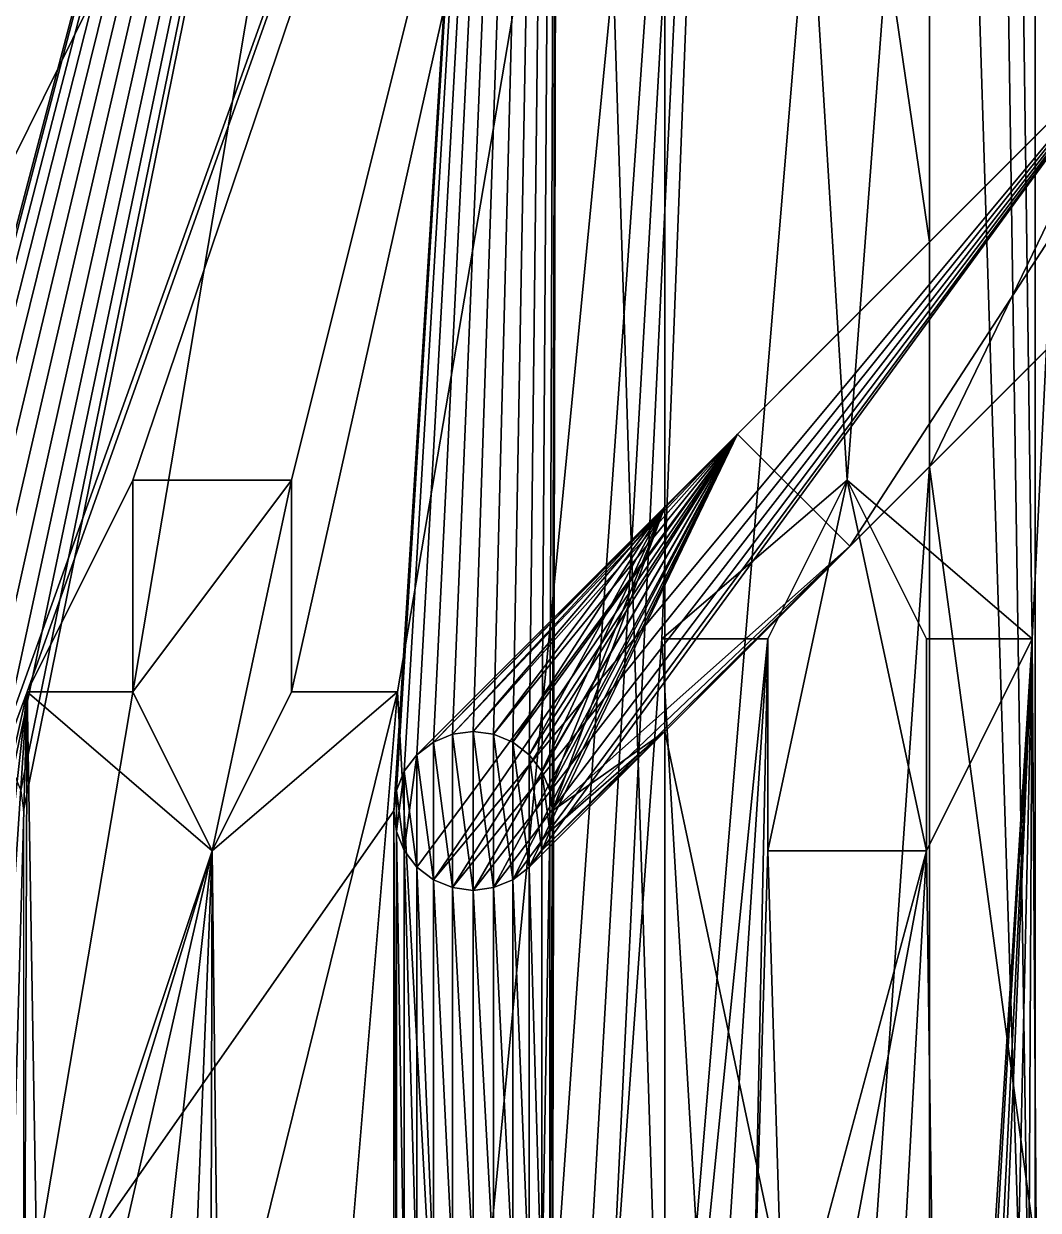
# Model space of a CAD drawing. Extents: x 10 to 110, y 10 to 115.
# Drawn here: x 56.51 to 75.68, y 57.46 to 79.87 of the extents above; entities that cross this region are included whole.
import ezdxf

# ---------------------------------------------------------------- set-up
doc = ezdxf.new("R2010")
doc.units = 0
doc.header["$MEASUREMENT"] = 0
doc.layers.add('STL2DXF', color=7, linetype='Continuous')

msp = doc.modelspace()

# ---------------------------------------------------------------- linework, layer by layer
at = {"layer": 'STL2DXF'}
for points in [[(43.375, 115, 5.5), (53.551, 65.388, 5.5), (66.625, 115, 5.5)], [(66.625, 115, 5.5), (53.551, 65.388, 5.5), (53.701, 65.75, 5.5)], [(66.625, 115, 5.5), (53.701, 65.75, 5.5), (53.939, 66.061, 5.5)], [(66.625, 115, 5.5), (53.939, 66.061, 5.5), (54.25, 66.299, 5.5)], [(66.625, 115, 5.5), (54.25, 66.299, 5.5), (54.612, 66.449, 5.5)], [(66.625, 115, 5.5), (54.612, 66.449, 5.5), (55, 66.5, 5.5)], [(66.625, 115, 5.5), (55, 66.5, 5.5), (55.388, 66.449, 5.5)], [(66.625, 115, 5.5), (55.388, 66.449, 5.5), (55.75, 66.299, 5.5)], [(66.625, 115, 5.5), (55.75, 66.299, 5.5), (56.061, 66.061, 5.5)], [(66.625, 115, 5.5), (56.061, 66.061, 5.5), (56.299, 65.75, 5.5)], [(66.625, 115, 5.5), (56.299, 65.75, 5.5), (56.449, 65.388, 5.5)], [(66.625, 115, 5.5), (56.449, 65.388, 5.5), (56.5, 65, 5.5)], [(66.625, 115, 5.5), (56.5, 65, 5.5), (56.5, 55, 5.5)], [(66.625, 115, 5.5), (56.5, 55, 5.5), (63.5, 65, 5.5)], [(66.625, 115, 5.5), (63.5, 65, 5.5), (63.551, 65.388, 5.5)], [(66.625, 115, 5.5), (63.551, 65.388, 5.5), (63.701, 65.75, 5.5)], [(66.625, 115, 5.5), (63.701, 65.75, 5.5), (63.939, 66.061, 5.5)], [(66.625, 115, 5.5), (63.939, 66.061, 5.5), (64.25, 66.299, 5.5)], [(66.625, 115, 5.5), (64.25, 66.299, 5.5), (64.612, 66.449, 5.5)], [(66.625, 115, 5.5), (64.612, 66.449, 5.5), (65, 66.5, 5.5)], [(66.625, 115, 5.5), (65, 66.5, 5.5), (65.388, 66.449, 5.5)], [(66.625, 115, 5.5), (65.388, 66.449, 5.5), (65.75, 66.299, 5.5)], [(66.625, 115, 5.5), (65.75, 66.299, 5.5), (66.061, 66.061, 5.5)], [(66.625, 115, 5.5), (66.061, 66.061, 5.5), (66.299, 65.75, 5.5)], [(66.625, 115, 5.5), (66.299, 65.75, 5.5), (66.449, 65.388, 5.5)], [(66.625, 115, 5.5), (66.449, 65.388, 5.5), (66.5, 65, 5.5)], [(66.625, 115, 5.5), (66.5, 65, 5.5), (66.5, 55, 5.5)], [(66.625, 115, 5.5), (66.5, 55, 5.5), (66.625, 113.125, 5.5)], [(66.5, 55, 5.5), (68.625, 50, 5.5), (66.625, 113.125, 5.5)], [(68.625, 110, 5.5), (66.625, 113.125, 5.5), (68.625, 50, 5.5)], [(73.625, 110, 5.5), (75.625, 46.875, 5.5), (74.625, 113.125, 5.5)], [(74.625, 113.125, 5.5), (75.625, 46.875, 5.5), (75.625, 112.125, 5.5)], [(77.625, 112.953, 10.5), (75.625, 112.125, 10.5), (77.625, 44.875, 10.5)], [(75.625, 46.875, 10.5), (77.625, 44.875, 10.5), (75.625, 112.125, 10.5)], [(75.625, 112.125, 10.5), (75.625, 46.875, 5.5), (75.625, 46.875, 10.5)], [(75.625, 46.875, 5.5), (75.625, 112.125, 10.5), (75.625, 112.125, 5.5)], [(73.625, 110, 0.5), (68.625, 50, 0.5), (68.625, 110, 0.5)], [(68.625, 50, 0.5), (73.625, 110, 0.5), (73.625, 50, 0.5)], [(68.625, 110, 5.5), (68.625, 50, 0.5), (68.625, 50, 5.5)], [(68.625, 50, 0.5), (68.625, 110, 5.5), (68.625, 110, 0.5)], [(68.625, 50, 5.5), (73.625, 110, 5.5), (68.625, 110, 5.5)], [(73.625, 110, 5.5), (68.625, 50, 5.5), (73.625, 50, 5.5)], [(73.625, 75.746, 0.5), (68.625, 110, 0.5), (68.625, 70.746, 0.5)], [(68.625, 110, 0.5), (73.625, 75.746, 0.5), (73.625, 110, 0.5)], [(68.625, 50, 5.5), (68.625, 53.496, 0.5), (68.625, 110, 5.5)], [(68.625, 110, 5.5), (68.625, 53.496, 0.5), (68.625, 66.504, 0.5)], [(68.625, 110, 5.5), (68.625, 66.504, 0.5), (68.625, 70.746, 0.5)], [(68.625, 110, 5.5), (68.625, 70.746, 0.5), (68.625, 110, 0.5)], [(72.069, 71.249, -0.6), (70, 105, -0.6), (75, 110, -0.6)], [(72.069, 71.249, -0.6), (75, 110, -0.6), (75.569, 68.249, -0.6)], [(73.625, 110, 0.5), (73.625, 50, 5.5), (73.625, 50, 0.5)], [(73.625, 50, 5.5), (73.625, 110, 0.5), (73.625, 110, 5.5)], [(73.625, 50, 5.5), (75.625, 46.875, 5.5), (73.625, 110, 5.5)], [(73.625, 110, 5.5), (73.625, 50, 0.5), (73.625, 50, 5.5)], [(73.625, 50, 0.5), (73.625, 110, 5.5), (73.625, 71.504, 0.5)], [(73.625, 71.504, 0.5), (73.625, 110, 5.5), (73.625, 75.746, 0.5)], [(73.625, 75.746, 0.5), (73.625, 110, 5.5), (73.625, 110, 0.5)], [(75.569, 68.249, -0.6), (75, 110, -0.6), (77.625, 110, -0.6)], [(75.569, 68.249, -0.6), (77.625, 110, -0.6), (75.743, 42.119, -0.6)], [(51.569, 67.749, -0.6), (50, 105, -0.6), (70, 105, -0.6)], [(51.569, 67.749, -0.6), (70, 105, -0.6), (52.028, 54.969, -0.6)], [(52.028, 54.969, -0.6), (70, 105, -0.6), (56.569, 67.249, -0.6)], [(56.569, 67.249, -0.6), (70, 105, -0.6), (58.569, 71.249, -0.6)], [(58.569, 71.249, -0.6), (70, 105, -0.6), (61.569, 71.249, -0.6)], [(61.569, 71.249, -0.6), (70, 105, -0.6), (61.569, 67.249, -0.6)], [(61.569, 67.249, -0.6), (70, 105, -0.6), (63.569, 67.249, -0.6)], [(63.569, 67.249, -0.6), (70, 105, -0.6), (64.573, 49.066, -0.6)], [(64.573, 49.066, -0.6), (70, 105, -0.6), (66.252, 51.483, -0.6)], [(66.252, 51.483, -0.6), (70, 105, -0.6), (67.016, 52.915, -0.6)], [(67.016, 52.915, -0.6), (70, 105, -0.6), (67.575, 54.409, -0.6)], [(67.575, 54.409, -0.6), (70, 105, -0.6), (68.569, 68.249, -0.6)], [(68.569, 68.249, -0.6), (70, 105, -0.6), (72.069, 71.249, -0.6)], [(70, 72.121, 0.5), (72.121, 70, 0.5), (80, 82.121, 0.5)], [(80, 82.121, 0.5), (70, 72.121), (70, 72.121, 0.5)], [(70, 72.121), (80, 82.121, 0.5), (80, 82.121)], [(72.121, 70), (70, 72.121), (80, 82.121)], [(80, 82.121, 0.5), (72.121, 70, 0.5), (82.121, 80, 0.5)], [(72.121, 70), (80, 82.121), (82.121, 80)], [(66.061, 63.939), (68.625, 66.504, 0.5), (82.121, 80)], [(77.625, 79.746), (66.061, 63.939), (82.121, 80)], [(82.121, 80), (68.625, 66.504, 0.5), (73.625, 71.504, 0.5)], [(82.121, 80), (72.121, 70, 0.5), (72.121, 70)], [(72.121, 70, 0.5), (82.121, 80), (82.121, 80, 0.5)], [(82.121, 80), (73.625, 71.504, 0.5), (77.625, 75.504, 0.5)], [(77.625, 79.746), (63.939, 66.061, 0.5), (63.939, 66.061)], [(63.939, 66.061, 0.5), (77.625, 79.746), (68.625, 70.746, 0.5)], [(63.939, 66.061), (64.25, 63.701), (77.625, 79.746)], [(77.625, 79.746), (64.25, 63.701), (64.612, 63.551)], [(77.625, 79.746), (64.612, 63.551), (65, 63.5)], [(77.625, 79.746), (65, 63.5), (65.388, 63.551)], [(77.625, 79.746), (65.388, 63.551), (65.75, 63.701)], [(77.625, 79.746), (65.75, 63.701), (66.061, 63.939)], [(68.625, 70.746, 0.5), (77.625, 79.746), (73.625, 75.746, 0.5)], [(73.625, 75.746, 0.5), (77.625, 79.746), (77.625, 79.746, 0.5)], [(77.625, 79.746, 0.5), (73.625, 71.504, 0.5), (73.625, 75.746, 0.5)], [(73.625, 71.504, 0.5), (77.625, 79.746, 0.5), (77.625, 75.504, 0.5)], [(73.625, 71.504, 0.5), (77.246, 44.875, 0.5), (77.625, 75.504, 0.5)], [(70, 72.121, 0.5), (63.939, 66.061), (63.939, 66.061, 0.5)], [(63.939, 66.061), (70, 72.121, 0.5), (70, 72.121)], [(64.25, 66.299, 0.5), (70, 72.121, 0.5), (63.939, 66.061, 0.5)], [(63.939, 63.939), (63.939, 66.061), (70, 72.121)], [(63.939, 63.939), (70, 72.121), (64.25, 63.701)], [(70, 72.121, 0.5), (64.25, 66.299, 0.5), (64.612, 66.449, 0.5)], [(64.25, 63.701), (70, 72.121), (64.612, 63.551)], [(70, 72.121, 0.5), (64.612, 66.449, 0.5), (65, 66.5, 0.5)], [(64.612, 63.551), (70, 72.121), (65, 63.5)], [(70, 72.121, 0.5), (65, 66.5, 0.5), (65.388, 66.449, 0.5)], [(65, 63.5), (70, 72.121), (65.388, 63.551)], [(70, 72.121, 0.5), (65.388, 66.449, 0.5), (65.75, 66.299, 0.5)], [(65.388, 63.551), (70, 72.121), (65.75, 63.701)], [(70, 72.121, 0.5), (65.75, 66.299, 0.5), (66.061, 66.061, 0.5)], [(65.75, 63.701), (70, 72.121), (66.061, 63.939)], [(70, 72.121, 0.5), (66.061, 66.061, 0.5), (66.299, 65.75, 0.5)], [(66.061, 63.939), (70, 72.121), (72.121, 70)], [(70, 72.121, 0.5), (66.299, 65.75, 0.5), (66.449, 65.388, 0.5)], [(70, 72.121, 0.5), (66.449, 65.388, 0.5), (66.5, 65, 0.5)], [(66.5, 65, 0.5), (72.121, 70, 0.5), (70, 72.121, 0.5)], [(68.625, 66.504, 0.5), (72.121, 50, 0.5), (73.625, 71.504, 0.5)], [(73.625, 71.504, 0.5), (72.121, 50, 0.5), (73.625, 50, 0.5)], [(73.625, 50, 0.5), (77.246, 44.875, 0.5), (73.625, 71.504, 0.5)], [(58.569, 67.249, -0.6), (56.569, 67.249, -0.6), (58.569, 71.249, -0.6)], [(61.569, 71.249, -0.4), (58.569, 71.249, -0.6), (61.569, 71.249, -0.6)], [(58.569, 71.249, -0.6), (61.569, 71.249, -0.4), (58.569, 71.249, -0.4)], [(58.569, 71.249, -0.6), (58.569, 67.249, -0.4), (58.569, 67.249, -0.6)], [(58.569, 67.249, -0.4), (58.569, 71.249, -0.6), (58.569, 71.249, -0.4)], [(61.569, 71.249, -0.4), (58.569, 67.249, -0.4), (58.569, 71.249, -0.4)], [(58.569, 67.249, -0.4), (61.569, 71.249, -0.4), (60.069, 64.249, -0.4)], [(60.069, 64.249, -0.4), (61.569, 71.249, -0.4), (61.569, 67.249, -0.4)], [(61.569, 71.249, -0.4), (61.569, 67.249, -0.6), (61.569, 67.249, -0.4)], [(61.569, 67.249, -0.6), (61.569, 71.249, -0.4), (61.569, 71.249, -0.6)], [(72.069, 71.249, -0.4), (70.569, 68.249, -0.4), (68.569, 68.249, -0.4)], [(72.069, 71.249, -0.4), (68.569, 68.249, -0.6), (72.069, 71.249, -0.6)], [(68.569, 68.249, -0.6), (72.069, 71.249, -0.4), (68.569, 68.249, -0.4)], [(70.569, 68.249, -0.4), (72.069, 71.249, -0.4), (70.569, 64.249, -0.4)], [(70.569, 64.249, -0.4), (72.069, 71.249, -0.4), (73.569, 64.249, -0.4)], [(75.569, 68.249, -0.4), (73.569, 68.249, -0.4), (72.069, 71.249, -0.4)], [(73.569, 64.249, -0.4), (72.069, 71.249, -0.4), (73.569, 68.249, -0.4)], [(75.569, 68.249, -0.4), (72.069, 71.249, -0.6), (75.569, 68.249, -0.6)], [(72.069, 71.249, -0.6), (75.569, 68.249, -0.4), (72.069, 71.249, -0.4)], [(68.625, 70.746, 0.5), (64.25, 66.299, 0.5), (63.939, 66.061, 0.5)], [(64.25, 66.299, 0.5), (68.625, 70.746, 0.5), (64.612, 66.449, 0.5)], [(64.612, 66.449, 0.5), (68.625, 70.746, 0.5), (65, 66.5, 0.5)], [(65, 66.5, 0.5), (68.625, 70.746, 0.5), (65.388, 66.449, 0.5)], [(65.388, 66.449, 0.5), (68.625, 70.746, 0.5), (65.75, 66.299, 0.5)], [(65.75, 66.299, 0.5), (68.625, 70.746, 0.5), (66.061, 66.061, 0.5)], [(66.061, 66.061, 0.5), (68.625, 70.746, 0.5), (66.299, 65.75, 0.5)], [(66.299, 65.75, 0.5), (68.625, 70.746, 0.5), (66.449, 65.388, 0.5)], [(66.449, 65.388, 0.5), (68.625, 70.746, 0.5), (66.5, 65, 0.5)], [(66.5, 65, 0.5), (68.625, 70.746, 0.5), (68.625, 66.504, 0.5)], [(72.121, 70), (66.061, 63.939, 0.5), (66.061, 63.939)], [(66.061, 63.939, 0.5), (72.121, 70), (72.121, 70, 0.5)], [(72.121, 70, 0.5), (66.299, 64.25, 0.5), (66.061, 63.939, 0.5)], [(66.299, 64.25, 0.5), (72.121, 70, 0.5), (66.449, 64.612, 0.5)], [(66.449, 64.612, 0.5), (72.121, 70, 0.5), (66.5, 65, 0.5)], [(68.569, 68.249, -0.6), (69.306, 55.631, -0.6), (67.575, 54.409, -0.6)], [(68.569, 68.249, -0.4), (70.569, 68.249, -0.6), (68.569, 68.249, -0.6)], [(70.569, 68.249, -0.6), (68.569, 68.249, -0.4), (70.569, 68.249, -0.4)], [(69.306, 55.631, -0.6), (68.569, 68.249, -0.6), (70.569, 68.249, -0.6)], [(69.306, 55.631, -0.6), (70.569, 68.249, -0.6), (69.738, 55.376, -0.6)], [(69.738, 55.376, -0.6), (70.569, 68.249, -0.6), (70.298, 55.198, -0.6)], [(70.298, 55.198, -0.6), (70.569, 68.249, -0.6), (70.569, 64.249, -0.6)], [(70.569, 68.249, -0.6), (70.569, 64.249, -0.4), (70.569, 64.249, -0.6)], [(70.569, 64.249, -0.4), (70.569, 68.249, -0.6), (70.569, 68.249, -0.4)], [(73.569, 68.249, -0.4), (75.569, 68.249, -0.6), (73.569, 68.249, -0.6)], [(75.569, 68.249, -0.6), (73.569, 68.249, -0.4), (75.569, 68.249, -0.4)], [(73.569, 68.249, -0.4), (73.569, 64.249, -0.6), (73.569, 64.249, -0.4)], [(73.569, 64.249, -0.6), (73.569, 68.249, -0.4), (73.569, 68.249, -0.6)], [(75.569, 68.249, -0.6), (73.569, 64.249, -0.6), (73.569, 68.249, -0.6)], [(73.569, 64.249, -0.6), (75.569, 68.249, -0.6), (73.886, 41.534, -0.6)], [(73.886, 41.534, -0.6), (75.569, 68.249, -0.6), (73.988, 41.381, -0.6)], [(73.988, 41.381, -0.6), (75.569, 68.249, -0.6), (74.267, 41.687, -0.6)], [(74.267, 41.687, -0.6), (75.569, 68.249, -0.6), (74.446, 41.89, -0.6)], [(74.446, 41.89, -0.6), (75.569, 68.249, -0.6), (74.98, 42.094, -0.6)], [(74.98, 42.094, -0.6), (75.569, 68.249, -0.6), (75.438, 42.119, -0.6)], [(75.438, 42.119, -0.6), (75.569, 68.249, -0.6), (75.743, 42.119, -0.6)], [(52.028, 54.969, -0.6), (56.569, 67.249, -0.6), (53.708, 54.537, -0.6)], [(53.708, 54.537, -0.6), (56.569, 67.249, -0.6), (55.056, 53.697, -0.6)], [(55.056, 53.697, -0.6), (56.569, 67.249, -0.6), (55.635, 53.048, -0.6)], [(55.635, 53.048, -0.6), (56.569, 67.249, -0.6), (56.15, 52.17, -0.6)], [(56.15, 52.17, -0.6), (56.569, 67.249, -0.6), (56.513, 53.347, -0.6)], [(56.569, 67.249, -0.6), (56.787, 54.435, -0.6), (56.513, 53.347, -0.6)], [(58.569, 67.249, -0.4), (56.569, 67.249, -0.6), (58.569, 67.249, -0.6)], [(56.569, 67.249, -0.6), (58.569, 67.249, -0.4), (56.569, 67.249, -0.4)], [(56.569, 67.249, -0.6), (60.069, 64.249, -0.4), (60.069, 64.249, -0.6)], [(60.069, 64.249, -0.4), (56.569, 67.249, -0.6), (56.569, 67.249, -0.4)], [(60.069, 64.249, -0.4), (56.569, 67.249, -0.4), (58.569, 67.249, -0.4)], [(56.787, 54.435, -0.6), (56.569, 67.249, -0.6), (60.069, 64.249, -0.6)], [(60.069, 64.249, -0.4), (63.569, 67.249, -0.6), (60.069, 64.249, -0.6)], [(63.569, 67.249, -0.6), (60.069, 64.249, -0.4), (63.569, 67.249, -0.4)], [(60.069, 64.249, -0.4), (61.569, 67.249, -0.4), (63.569, 67.249, -0.4)], [(60.196, 53.595, -0.6), (60.069, 64.249, -0.6), (63.569, 67.249, -0.6)], [(60.196, 53.595, -0.6), (63.569, 67.249, -0.6), (62.232, 51.152, -0.6)], [(63.569, 67.249, -0.4), (61.569, 67.249, -0.6), (63.569, 67.249, -0.6)], [(61.569, 67.249, -0.6), (63.569, 67.249, -0.4), (61.569, 67.249, -0.4)], [(62.232, 51.152, -0.6), (63.569, 67.249, -0.6), (64.573, 49.066, -0.6)], [(64.25, 66.299, 5.5), (64.612, 63.551, 5.5), (64.612, 66.449, 5.5)], [(64.25, 66.299, 5.5), (64.612, 66.449, 0.5), (64.25, 66.299, 0.5)], [(64.612, 66.449, 0.5), (64.25, 66.299, 5.5), (64.612, 66.449, 5.5)], [(64.612, 66.449, 5.5), (64.25, 66.299, 0.5), (64.612, 66.449, 0.5)], [(64.25, 66.299, 0.5), (64.612, 66.449, 5.5), (64.25, 66.299, 5.5)], [(64.612, 66.449, 5.5), (65, 63.5, 5.5), (65, 66.5, 5.5)], [(64.612, 66.449, 5.5), (65, 66.5, 0.5), (64.612, 66.449, 0.5)], [(65, 66.5, 0.5), (64.612, 66.449, 5.5), (65, 66.5, 5.5)], [(65, 66.5, 5.5), (64.612, 66.449, 0.5), (65, 66.5, 0.5)], [(64.612, 66.449, 0.5), (65, 66.5, 5.5), (64.612, 66.449, 5.5)], [(64.612, 66.449, 5.5), (64.612, 63.551, 5.5), (65, 63.5, 5.5)], [(65, 66.5, 5.5), (65, 63.5, 5.5), (65.388, 63.551, 5.5)], [(65, 66.5, 5.5), (65.388, 63.551, 5.5), (65.388, 66.449, 5.5)], [(65, 66.5, 5.5), (65.388, 66.449, 0.5), (65, 66.5, 0.5)], [(65.388, 66.449, 0.5), (65, 66.5, 5.5), (65.388, 66.449, 5.5)], [(65.388, 66.449, 5.5), (65, 66.5, 0.5), (65.388, 66.449, 0.5)], [(65, 66.5, 0.5), (65.388, 66.449, 5.5), (65, 66.5, 5.5)], [(65.388, 66.449, 5.5), (65.388, 63.551, 5.5), (65.75, 63.701, 5.5)], [(65.388, 66.449, 5.5), (65.75, 63.701, 5.5), (65.75, 66.299, 5.5)], [(65.388, 66.449, 5.5), (65.75, 66.299, 0.5), (65.388, 66.449, 0.5)], [(65.75, 66.299, 0.5), (65.388, 66.449, 5.5), (65.75, 66.299, 5.5)], [(65.75, 66.299, 5.5), (65.388, 66.449, 0.5), (65.75, 66.299, 0.5)], [(65.388, 66.449, 0.5), (65.75, 66.299, 5.5), (65.388, 66.449, 5.5)], [(66.299, 64.25, 0.5), (68.625, 66.504, 0.5), (66.061, 63.939, 0.5)], [(68.625, 66.504, 0.5), (66.061, 63.939), (66.061, 63.939, 0.5)], [(68.625, 66.504, 0.5), (66.299, 64.25, 0.5), (66.449, 64.612, 0.5)], [(68.625, 66.504, 0.5), (66.449, 64.612, 0.5), (66.5, 65, 0.5)], [(72.121, 50, 0.5), (68.625, 66.504, 0.5), (68.625, 53.496, 0.5)], [(63.939, 66.061, 5.5), (64.25, 63.701, 5.5), (64.25, 66.299, 5.5)], [(63.939, 66.061, 0.5), (64.25, 66.299, 5.5), (64.25, 66.299, 0.5)], [(64.25, 66.299, 5.5), (63.939, 66.061, 0.5), (63.939, 66.061, 5.5)], [(64.25, 66.299, 0.5), (63.939, 66.061, 5.5), (63.939, 66.061, 0.5)], [(63.939, 66.061, 5.5), (64.25, 66.299, 0.5), (64.25, 66.299, 5.5)], [(64.25, 66.299, 5.5), (64.25, 63.701, 5.5), (64.612, 63.551, 5.5)], [(65.75, 66.299, 5.5), (65.75, 63.701, 5.5), (66.061, 63.939, 5.5)], [(65.75, 66.299, 5.5), (66.061, 63.939, 5.5), (66.061, 66.061, 5.5)], [(65.75, 66.299, 5.5), (66.061, 66.061, 0.5), (65.75, 66.299, 0.5)], [(66.061, 66.061, 0.5), (65.75, 66.299, 5.5), (66.061, 66.061, 5.5)], [(66.061, 66.061, 5.5), (65.75, 66.299, 0.5), (66.061, 66.061, 0.5)], [(65.75, 66.299, 0.5), (66.061, 66.061, 5.5), (65.75, 66.299, 5.5)], [(63.939, 66.061, 5.5), (63.701, 65.75), (63.701, 65.75, 5.5)], [(63.701, 65.75), (63.939, 66.061, 5.5), (63.939, 66.061)], [(63.701, 65.75, 5.5), (63.939, 63.939, 5.5), (63.939, 66.061, 5.5)], [(63.701, 64.25), (63.701, 65.75), (63.939, 66.061)], [(63.701, 64.25), (63.939, 66.061), (63.939, 63.939)], [(63.701, 65.75), (63.939, 66.061, 5.5), (63.701, 65.75, 5.5)], [(63.939, 66.061, 5.5), (63.701, 65.75), (63.939, 66.061)], [(63.701, 65.75), (63.939, 63.939), (63.939, 66.061)], [(63.939, 66.061), (63.939, 66.061, 5.5), (63.939, 66.061, 0.5)], [(63.939, 66.061, 5.5), (63.939, 63.939, 5.5), (64.25, 63.701, 5.5)], [(63.939, 66.061, 5.5), (63.939, 66.061), (63.939, 66.061, 0.5)], [(63.939, 66.061), (63.939, 63.939), (64.25, 63.701)], [(66.061, 66.061, 5.5), (66.061, 63.939, 5.5), (66.299, 64.25, 5.5)], [(66.061, 66.061, 5.5), (66.299, 64.25, 5.5), (66.299, 65.75, 5.5)], [(66.061, 66.061, 0.5), (66.299, 65.75, 5.5), (66.299, 65.75, 0.5)], [(66.299, 65.75, 5.5), (66.061, 66.061, 0.5), (66.061, 66.061, 5.5)], [(66.061, 66.061, 5.5), (66.299, 65.75, 0.5), (66.299, 65.75, 5.5)], [(66.299, 65.75, 0.5), (66.061, 66.061, 5.5), (66.061, 66.061, 0.5)], [(63.701, 65.75, 5.5), (63.551, 65.388), (63.551, 65.388, 5.5)], [(63.551, 65.388), (63.701, 65.75, 5.5), (63.701, 65.75)], [(63.551, 65.388, 5.5), (63.701, 64.25, 5.5), (63.701, 65.75, 5.5)], [(63.551, 64.612), (63.551, 65.388), (63.701, 65.75)], [(63.551, 64.612), (63.701, 65.75), (63.701, 64.25)], [(63.551, 65.388), (63.701, 65.75, 5.5), (63.551, 65.388, 5.5)], [(63.701, 65.75, 5.5), (63.551, 65.388), (63.701, 65.75)], [(63.551, 65.388), (63.701, 64.25), (63.701, 65.75)], [(63.701, 65.75, 5.5), (63.701, 64.25, 5.5), (63.939, 63.939, 5.5)], [(63.701, 65.75), (63.701, 64.25), (63.939, 63.939)], [(66.299, 65.75, 5.5), (66.299, 64.25, 5.5), (66.449, 64.612, 5.5)], [(66.299, 65.75, 5.5), (66.449, 64.612, 5.5), (66.449, 65.388, 5.5)], [(66.299, 65.75, 0.5), (66.449, 65.388, 5.5), (66.449, 65.388, 0.5)], [(66.449, 65.388, 5.5), (66.299, 65.75, 0.5), (66.299, 65.75, 5.5)], [(66.299, 65.75, 5.5), (66.449, 65.388, 0.5), (66.449, 65.388, 5.5)], [(66.449, 65.388, 0.5), (66.299, 65.75, 5.5), (66.299, 65.75, 0.5)], [(63.551, 65.388, 5.5), (63.5, 65), (63.5, 65, 5.5)], [(63.5, 65), (63.551, 65.388, 5.5), (63.551, 65.388)], [(63.551, 64.612, 5.5), (63.551, 65.388, 5.5), (63.5, 65, 5.5)], [(63.551, 65.388), (63.551, 64.612), (63.5, 65)], [(63.5, 65), (63.551, 65.388, 5.5), (63.5, 65, 5.5)], [(63.551, 65.388, 5.5), (63.5, 65), (63.551, 65.388)], [(63.551, 64.612), (63.551, 65.388), (63.5, 65)], [(63.551, 65.388, 5.5), (63.551, 64.612, 5.5), (63.701, 64.25, 5.5)], [(63.551, 65.388), (63.551, 64.612), (63.701, 64.25)], [(66.449, 65.388, 5.5), (66.449, 64.612, 5.5), (66.5, 65, 5.5)], [(66.449, 65.388, 0.5), (66.5, 65, 5.5), (66.5, 65, 0.5)], [(66.5, 65, 5.5), (66.449, 65.388, 0.5), (66.449, 65.388, 5.5)], [(66.449, 65.388, 5.5), (66.5, 65, 0.5), (66.5, 65, 5.5)], [(66.5, 65, 0.5), (66.449, 65.388, 5.5), (66.449, 65.388, 0.5)], [(63.5, 65, 5.5), (56.5, 55, 5.5), (63.5, 55, 5.5)], [(63.5, 65, 5.5), (63.551, 64.612), (63.551, 64.612, 5.5)], [(63.551, 64.612), (63.5, 65, 5.5), (63.5, 65)], [(63.551, 64.612), (63.5, 65, 5.5), (63.551, 64.612, 5.5)], [(63.5, 65, 5.5), (63.551, 64.612), (63.5, 65)], [(63.551, 55.388, 5.5), (63.5, 65, 5.5), (63.5, 55, 5.5)], [(63.5, 65, 5.5), (63.551, 55.388, 5.5), (63.551, 64.612, 5.5)], [(66.5, 65, 0.5), (66.449, 64.612, 5.5), (66.449, 64.612, 0.5)], [(66.449, 64.612, 5.5), (66.5, 65, 0.5), (66.5, 65, 5.5)], [(66.5, 65, 5.5), (66.449, 64.612, 0.5), (66.449, 64.612, 5.5)], [(66.449, 64.612, 0.5), (66.5, 65, 5.5), (66.5, 65, 0.5)], [(66.449, 64.612, 5.5), (66.449, 55.388, 5.5), (66.5, 65, 5.5)], [(66.5, 65, 5.5), (66.449, 55.388, 5.5), (66.5, 55, 5.5)], [(63.551, 64.612, 5.5), (63.701, 64.25), (63.701, 64.25, 5.5)], [(63.701, 64.25), (63.551, 64.612, 5.5), (63.551, 64.612)], [(63.701, 64.25), (63.551, 64.612, 5.5), (63.701, 64.25, 5.5)], [(63.551, 64.612, 5.5), (63.701, 64.25), (63.551, 64.612)], [(63.551, 64.612, 5.5), (63.551, 55.388, 5.5), (63.701, 55.75, 5.5)], [(63.551, 64.612, 5.5), (63.701, 55.75, 5.5), (63.701, 64.25, 5.5)], [(66.449, 64.612, 0.5), (66.299, 64.25, 5.5), (66.299, 64.25, 0.5)], [(66.299, 64.25, 5.5), (66.449, 64.612, 0.5), (66.449, 64.612, 5.5)], [(66.449, 64.612, 5.5), (66.299, 64.25, 0.5), (66.299, 64.25, 5.5)], [(66.299, 64.25, 0.5), (66.449, 64.612, 5.5), (66.449, 64.612, 0.5)], [(66.299, 64.25, 5.5), (66.299, 55.75, 5.5), (66.449, 64.612, 5.5)], [(66.449, 64.612, 5.5), (66.299, 55.75, 5.5), (66.449, 55.388, 5.5)], [(56.787, 54.435, -0.6), (60.069, 64.249, -0.6), (57.378, 55.421, -0.6)], [(57.378, 55.421, -0.6), (60.069, 64.249, -0.6), (58.237, 56.242, -0.6)], [(58.237, 56.242, -0.6), (60.069, 64.249, -0.6), (59.127, 55.834, -0.6)], [(59.127, 55.834, -0.6), (60.069, 64.249, -0.6), (59.713, 55.351, -0.6)], [(59.713, 55.351, -0.6), (60.069, 64.249, -0.6), (60.044, 54.664, -0.6)], [(60.044, 54.664, -0.6), (60.069, 64.249, -0.6), (60.196, 53.595, -0.6)], [(63.701, 64.25, 5.5), (63.939, 63.939), (63.939, 63.939, 5.5)], [(63.939, 63.939), (63.701, 64.25, 5.5), (63.701, 64.25)], [(63.701, 64.25), (63.939, 63.939, 5.5), (63.939, 63.939)], [(63.939, 63.939, 5.5), (63.701, 64.25), (63.701, 64.25, 5.5)], [(63.701, 64.25, 5.5), (63.701, 55.75, 5.5), (63.939, 56.061, 5.5)], [(63.701, 64.25, 5.5), (63.939, 56.061, 5.5), (63.939, 63.939, 5.5)], [(66.299, 64.25, 0.5), (66.061, 63.939, 5.5), (66.061, 63.939, 0.5)], [(66.061, 63.939, 5.5), (66.299, 64.25, 0.5), (66.299, 64.25, 5.5)], [(66.061, 63.939, 5.5), (66.299, 64.25, 0.5), (66.061, 63.939, 0.5)], [(66.299, 64.25, 0.5), (66.061, 63.939, 5.5), (66.299, 64.25, 5.5)], [(66.061, 63.939, 5.5), (66.299, 55.75, 5.5), (66.299, 64.25, 5.5)], [(70.298, 55.198, -0.6), (70.569, 64.249, -0.6), (70.883, 54.257, -0.6)], [(70.569, 64.249, -0.4), (73.569, 64.249, -0.6), (70.569, 64.249, -0.6)], [(73.569, 64.249, -0.6), (70.569, 64.249, -0.4), (73.569, 64.249, -0.4)], [(70.883, 54.257, -0.6), (70.569, 64.249, -0.6), (73.569, 64.249, -0.6)], [(70.883, 54.257, -0.6), (73.569, 64.249, -0.6), (71.494, 53.112, -0.6)], [(71.494, 53.112, -0.6), (73.569, 64.249, -0.6), (72.359, 42.348, -0.6)], [(72.359, 42.348, -0.6), (73.569, 64.249, -0.6), (73.886, 41.534, -0.6)], [(64.25, 63.701, 5.5), (63.939, 63.939), (64.25, 63.701)], [(63.939, 63.939), (64.25, 63.701, 5.5), (63.939, 63.939, 5.5)], [(63.939, 63.939, 5.5), (64.25, 63.701), (63.939, 63.939)], [(64.25, 63.701), (63.939, 63.939, 5.5), (64.25, 63.701, 5.5)], [(63.939, 63.939, 5.5), (63.939, 56.061, 5.5), (64.25, 56.299, 5.5)], [(63.939, 63.939, 5.5), (64.25, 56.299, 5.5), (64.25, 63.701, 5.5)], [(66.061, 63.939, 0.5), (65.75, 63.701), (66.061, 63.939)], [(65.75, 63.701), (66.061, 63.939, 0.5), (65.75, 63.701, 5.5)], [(65.75, 63.701, 5.5), (66.061, 63.939, 0.5), (66.061, 63.939, 5.5)], [(65.75, 63.701), (66.061, 63.939, 0.5), (66.061, 63.939)], [(66.061, 63.939, 0.5), (65.75, 63.701), (65.75, 63.701, 5.5)], [(66.061, 63.939, 0.5), (65.75, 63.701, 5.5), (66.061, 63.939, 5.5)], [(65.75, 63.701, 5.5), (66.061, 56.061, 5.5), (66.061, 63.939, 5.5)], [(66.061, 63.939, 5.5), (66.061, 56.061, 5.5), (66.299, 55.75, 5.5)], [(64.612, 63.551, 5.5), (64.25, 63.701), (64.612, 63.551)], [(64.25, 63.701), (64.612, 63.551, 5.5), (64.25, 63.701, 5.5)], [(64.25, 63.701), (64.612, 63.551, 5.5), (64.612, 63.551)], [(64.612, 63.551, 5.5), (64.25, 63.701), (64.25, 63.701, 5.5)], [(64.25, 63.701, 5.5), (64.25, 56.299, 5.5), (64.612, 56.449, 5.5)], [(64.25, 63.701, 5.5), (64.612, 56.449, 5.5), (64.612, 63.551, 5.5)], [(65.75, 63.701, 5.5), (65.388, 63.551), (65.75, 63.701)], [(65.388, 63.551), (65.75, 63.701, 5.5), (65.388, 63.551, 5.5)], [(65.388, 63.551, 5.5), (65.75, 63.701), (65.388, 63.551)], [(65.75, 63.701), (65.388, 63.551, 5.5), (65.75, 63.701, 5.5)], [(65.388, 63.551, 5.5), (65.75, 56.299, 5.5), (65.75, 63.701, 5.5)], [(65.75, 63.701, 5.5), (65.75, 56.299, 5.5), (66.061, 56.061, 5.5)], [(65, 63.5, 5.5), (64.612, 63.551), (65, 63.5)], [(64.612, 63.551), (65, 63.5, 5.5), (64.612, 63.551, 5.5)], [(64.612, 63.551, 5.5), (65, 63.5), (64.612, 63.551)], [(65, 63.5), (64.612, 63.551, 5.5), (65, 63.5, 5.5)], [(64.612, 63.551, 5.5), (64.612, 56.449, 5.5), (65, 56.5, 5.5)], [(64.612, 63.551, 5.5), (65, 56.5, 5.5), (65, 63.5, 5.5)], [(65.388, 63.551, 5.5), (65, 63.5), (65.388, 63.551)], [(65, 63.5), (65.388, 63.551, 5.5), (65, 63.5, 5.5)], [(65, 63.5), (65.388, 63.551, 5.5), (65.388, 63.551)], [(65.388, 63.551, 5.5), (65, 63.5), (65, 63.5, 5.5)], [(65, 63.5, 5.5), (65.388, 56.449, 5.5), (65.388, 63.551, 5.5)], [(65, 63.5, 5.5), (65, 56.5, 5.5), (65.388, 56.449, 5.5)], [(65.388, 63.551, 5.5), (65.388, 56.449, 5.5), (65.75, 56.299, 5.5)]]:
    msp.add_3dface(points, dxfattribs=at)

doc.saveas('drawing.dxf')
